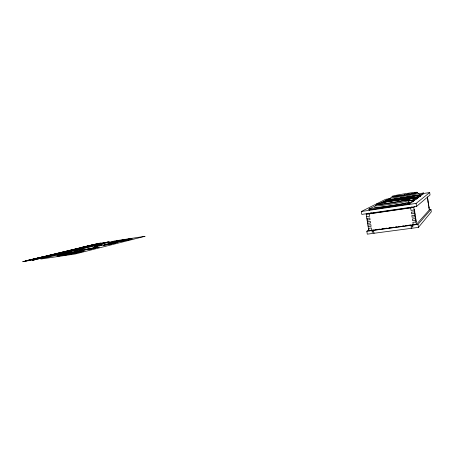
<?xml version="1.0" encoding="UTF-8"?>
<svg xmlns="http://www.w3.org/2000/svg" width="454" height="454" viewBox="0 0 454 454"><rect width="100%" height="100%" fill="white"/><g stroke="black" fill="none" stroke-linecap="round" stroke-linejoin="round"><path stroke-width="0.68" d="M429.087 207.75L428.956 208.295L428.882 206.388M428.678 205.026L428.542 205.56L428.23 203.506L428.468 203.659M428.264 202.297L428.128 202.819L427.816 200.764L428.06 200.929M427.85 199.561L427.713 200.078L427.401 198.023L427.645 198.199M368.046 222.698L367.621 223.419L370.566 223.01L370.305 221.353L367.365 221.768M386.042 201.485L386.819 200.821L386.042 201.485L390.633 200.577L390.219 200.305L386.348 201.071M367.53 219.407L367.104 220.116L370.05 219.696L369.789 218.039L366.843 218.459M404.486 198.438L411.835 197.155L412.243 197.433L405.592 198.653L406.279 197.995L405.882 197.683L404.134 198.12M407.613 197.388L407.845 197.019L407.448 197.047A7.014 0.823 81.7 0 1 407.811 196.82L409.854 196.508M405.592 198.653L406.279 197.995L405.501 197.916M399.14 199.499L399.855 198.846L399.14 199.499L405.757 198.284L405.348 198.012L399.418 198.88L399.503 199.431L403.714 198.597M400.286 198.829L400.593 198.415M369.108 229.679L366.832 231.268L367.292 234.162L418.452 227.38L431.3 211.853L430.942 209.476L429.03 209.748M366.832 231.268L417.992 224.395L430.942 209.476M368.415 213.102L366.191 214.328L368.796 230.848L416.369 224.446L429.399 209.799L427.441 196.832M390.531 198.534L385.639 199.283L361.339 211.49L361.798 214.396L416.545 206.428L430.051 194.936L429.688 192.547L423.395 193.512M366.191 214.328L413.77 207.416L414.86 206.513M411.75 206.996L410.66 207.87L411.046 210.423L414.161 209.975L414.394 209.288L414.786 211.836L411.307 212.126L411.568 213.823L414.684 213.386L414.916 212.688L415.302 215.23L411.829 215.525L412.09 217.228L415.2 216.791L415.433 216.076L415.819 218.618L412.351 218.924L412.607 220.621L415.722 220.196L415.949 219.469L416.335 222.006L412.868 222.324L413.259 224.866L413.56 224.543L412.158 224.73M361.339 211.49L416.085 203.42L429.688 192.547M409.775 203.857L413.685 200.98C412.493 199.567 418.191 197.723 415.904 198.131L408.906 199.181M414.025 200.725L413.923 199.919L413.889 200.764L416.596 198.846C416.755 195.878 416.278 200.611 417.879 197.899C417.357 195.68 418.826 197.967 417.555 197.796M412.97 196.383L420.302 195.282L418.077 196.923L418.157 197.683L420.444 196.014L420.347 195.146L423.463 193.035L423.565 193.722L420.648 195.827L420.62 195.084M375.702 205.81L368.989 209.039L369.21 209.873L409.587 203.908L409.587 203.029L413.566 200.18L408.14 200.952M407.142 200.169L408.901 199.669L408.469 199.374L405.456 199.811M405.972 200.032L409.44 199.306L409.014 199.017L406.699 199.561M407.533 200.373L407.919 200.118M412.958 196.764L413.259 195.992L411.216 196.304M406.966 200.367L407.805 200.401L407.334 200.713L406.932 200.152A7.65 0.908 81.7 0 1 407.334 199.891L407.42 200.475M405.484 200.021L408.469 199.374M411.977 197.059L412.731 197.104L405.865 198.029A7.162 0.857 81.7 0 1 406.165 197.723M412.811 196.508L412.465 196.735L412.811 197.053L413.214 196.781L412.811 196.508L406.773 197.467A7.116 0.846 81.7 0 0 406.404 197.7L411.948 196.854A7.139 0.789 81.7 0 1 412.294 196.627L412.028 197.405L411.948 196.854M413.288 196.19L412.953 196.412L413.293 196.73L413.69 196.463L413.288 196.19L407.448 197.047M400.428 198.512L400.394 198.313A7.06 0.908 81.7 0 0 399.991 198.546L405.473 197.711A7.082 0.851 81.7 0 1 405.848 197.484L405.95 198.58L406.375 198.341M406.126 198.319L406.568 198.04M405.95 198.58L410.495 197.711M404.979 198.597L405.348 198.37M405.513 198.262L405.882 198.035L405.558 198.262L405.473 197.711M399.446 199.085L405.348 198.012M393.959 200.895L396.024 199.715L395.877 199L389.458 199.936M371.31 212.682L369.136 213.896L369.528 216.382L366.582 216.808M395.888 198.994L392.738 200.764L381.922 202.405M389.362 200.486L391.881 199.896L391.473 199.629L389.01 200.174M390.27 200.651L389.821 200.895L389.736 200.35A7.111 1.022 81.7 0 1 390.19 200.106L390.27 200.651L386.598 201.19M390.19 200.106L386.785 200.628A7.099 1.056 81.7 0 0 386.32 200.872L391.53 199.97L391.444 199.437L388.085 199.947A7.003 1.027 81.7 0 0 387.631 200.186L388.119 200.14M82.401 249.677L80.069 250.086L82.401 249.66M381.882 202.399L385.378 200.6L388.017 200.18M114.204 243.151L112.013 243.554L114.209 243.134M109.959 244.212L107.74 244.621L109.97 244.195M106.446 244.479L108.705 244.082L106.463 244.49M97.797 247.265L95.442 247.685M95.493 247.839L93.138 248.27L95.51 247.816M95.448 247.668L97.814 247.243M89.716 248.82L87.355 249.252M87.355 249.235L89.739 248.798M370.663 208.755L370.152 208.829L370.685 208.744M398.862 198.585L399.321 198.512L398.879 198.591M417.124 197.036L416.653 197.11L417.147 197.03M409.695 203.88L409.644 203.006M409.565 203.034L409.553 203.914M110.152 243.815L104.999 244.74L112.257 243.287L107.138 244.212M91.6 248.531L97.037 247.555L89.245 249.121L94.716 248.134M112.615 243.276L117.734 242.357L110.509 243.804L115.662 242.879M420.438 195.129L420.625 195.833M409.491 203.052L369.079 209.05L369.323 209.867M420.574 195.844L420.54 195.112M413.367 200.855L413.889 200.764M379.584 203.619L380.123 203.523M413.821 200.776L413.793 199.959M416.273 198.733L416.727 198.653M409.355 203.08L409.485 203.931M417.935 197.734L417.941 196.962M416.659 198.67L416.636 197.887M420.489 195.861L420.126 195.924M420.347 195.146L412.414 196.361M44.129 256.516L26.553 260.596L26.945 260.658M386.502 200.475L386.382 200.498M394.657 199.215L394.662 199.238M409.275 203.097L409.406 203.942M95.039 244.241L81.135 247.453L81.68 247.458M417.867 197.745L417.822 196.985M416.59 198.682L416.545 197.904M413.554 200.01L407.726 200.884M417.72 197.002L394.997 200.43L398.113 198.659L412.436 196.531A7.088 0.777 81.7 0 1 412.777 196.31L412.521 197.081L412.436 196.531M416.397 197.933L409.122 199.034M413.469 200.021L413.673 200.969M420.205 195.175L420.427 196.009M383.238 202.172L382.915 202.212L383.386 202.138M415.563 197.984L415.631 197.972M408.345 204.011L408.504 204.016M417.606 197.025L417.85 197.893M416.324 197.944L416.568 198.835M417.527 197.036L417.782 197.893M416.239 197.955L416.5 198.835M413.339 200.044L413.662 200.969M409.145 203.988L409.105 203.125M422.203 193.262L422.322 193.245M419.008 195.538L419.133 195.515M417.442 197.047L417.47 197.927M416.159 197.972L416.142 198.88M390.775 198.012L385.792 200.384L412.09 196.412M408.923 203.154L409.054 204.005M418.747 193.727L423.434 193.029M99.284 243.406L106.196 242.351M96.39 243.946L80.613 247.719L80.988 247.663M423.043 193.773L423.537 193.716M400.644 198.756L400.559 198.216A7.009 0.897 81.7 0 1 400.956 197.984L406.375 197.161L406.455 197.7M405.314 197.808A7.133 0.863 81.7 0 0 404.934 198.04L405.019 198.591L405.399 198.358L405.314 197.808L399.826 198.642A7.111 0.919 81.7 0 0 399.418 198.88M389.89 200.203L391.881 199.896M395.332 199.686L397.392 199.374M406.041 198.37L410.257 197.689M80.023 247.895L67.481 250.88L67.862 250.824M403.85 199.578L408.98 198.807L408.685 199.635L408.6 199.056A7.48 0.868 81.7 0 1 408.98 198.807M405.377 199.544L408.6 199.056M405.853 199.55L408.435 199.164L408.14 199.998L408.05 199.419A7.536 0.88 81.7 0 1 408.435 199.164M405.938 199.817L407.891 199.522L407.976 200.106M419.899 196.066L420.398 196.009M66.834 251.073L61.001 252.447L61.386 252.39M60.325 252.645L46.529 255.937L46.921 255.874M45.786 256.152L25.566 260.988L25.969 260.931M413.095 201.031L413.509 200.98M26.48 260.999L34.26 259.853M395.451 199.045L395.519 199.766L396.007 199.709M369.499 208.999L369.669 209.822M369.618 213.63L410.972 207.62M395.525 199.039L395.633 199.749M369.414 209.01L369.545 209.839M367.882 225.071L370.827 224.662L371.088 226.319L368.143 226.722M372.212 230.11L373.614 229.923M375.015 229.735L376.417 229.542M378.517 229.259L379.919 229.071M382.024 228.788L383.426 228.6M385.525 228.317L386.927 228.129M389.033 227.846L390.434 227.658M391.836 227.465L393.936 227.187M395.338 226.994L396.739 226.807M398.845 226.523L400.246 226.336M402.346 226.052L403.748 225.865M405.848 225.581L407.249 225.394M408.651 225.201L410.756 224.917M416.182 198.875L416.142 198.097M380.219 203.386L381.928 202.535L417.737 197.138L416.8 197.842L416.868 198.625M369.425 209.856L369.374 209.016M395.689 199.017L395.86 199.72M369.221 209.039L369.386 209.862M395.746 199.005L395.967 199.709M369.21 209.873L369.057 209.05M368.954 228.453L368.404 228.373L371.349 227.97L371.741 230.45M411.483 197.388L411.829 197.711M408.634 199.266L408.992 199.607M408.084 199.629L408.447 199.97M404.968 198.245L405.309 198.568M391.036 199.868L391.359 200.18M389.765 200.549L390.094 200.872M373.58 230.365L373.71 231.194L372.019 231.421L372.149 232.249L373.841 232.022L374.039 233.265M391.087 200.208L391.002 199.669A7.014 0.993 81.7 0 1 391.444 199.437M386.785 200.628L386.87 201.167L386.399 201.411L386.286 200.339M386.212 200.35L386.246 201.065M386.104 200.362L386.212 201.065M409.014 203.142L409.099 203.994M407.811 196.82L407.896 197.359M407.329 197.342L407.295 197.144A7.065 0.834 81.7 0 0 406.926 197.371L406.96 197.569M407.584 200.367L407.493 199.783A7.593 0.897 81.7 0 1 407.891 199.522M406.773 197.467L406.001 197.388A7.037 0.84 81.7 0 1 406.375 197.161M410.864 225.354L410.995 226.206L412.771 225.967L412.902 226.813L411.125 227.051L411.318 228.328M403.243 199.885L403.209 199.675A7.451 0.931 81.7 0 0 402.8 199.93M395.661 199.017L395.701 199.737M423.327 193.035L423.474 193.716M420.132 195.186L420.291 196.014M416.085 203.42L416.545 206.428M417.992 224.395L418.452 227.38M413.702 199.981L413.753 200.793M413.004 196.758L412.924 196.213A7.037 0.772 81.7 0 1 413.259 195.992M413.424 200.027L413.566 200.974M413.77 207.416L416.369 224.446M395.599 200.895A7.451 1.01 81.7 0 1 395.672 200.833M401.393 199.987A7.474 0.948 81.7 0 1 401.625 200.004M402.352 199.981A7.508 0.942 81.7 0 1 402.584 199.998M381.825 203.148A7.434 1.158 81.7 0 1 382.064 202.876M419.729 194.255A15.027 0.704 -9 0 1 411.279 196.31M410.058 196.525A15.027 0.704 -9 0 1 402.885 197.694M402.233 197.796A15.027 0.704 -9 0 1 390.412 198.824M415.058 192.734A12.837 0.562 -9 0 1 407.658 194.789A12.837 0.562 -9 0 1 392.074 196.633M396.79 195.509A12.837 0.562 -9 0 1 398.13 195.254M407.862 193.648A12.837 0.562 -9 0 1 409.105 193.466M418.633 193.251A14.108 0.636 -9 0 1 404.185 196.253A14.108 0.636 -9 0 1 391.115 197.552M408.617 201.684A17.519 0.976 -8.9 0 1 392.92 205.344A17.519 0.976 -8.9 0 1 374.505 207.155M405.955 199.839A14.959 0.777 -9 0 1 391.388 203.046A14.959 0.777 -9 0 1 376.746 204.442M407.363 200.515A16.44 0.88 -8.9 0 1 390.519 204.243A16.44 0.88 -8.9 0 1 376.247 205.293M408.356 200.032L407.896 200.339L407.527 199.998L408.356 200.032M411.835 197.513L411.534 197.734L411.449 197.184A7.19 0.8 81.7 0 1 411.801 196.951L411.886 197.501M84.972 249.825L87.367 249.405L85.012 249.808M77.634 250.858L75.33 251.295L77.623 250.863M116.298 242.623L114.073 243.026L116.281 242.606M112.104 243.673L109.84 244.082L112.087 243.662M415.41 198.267L414.911 198.341L415.399 198.267M110.821 243.554L108.608 243.963L110.816 243.543M106.565 244.615L104.346 245.024L106.554 244.621M90.823 249.008L88.456 249.45L90.806 249.013M99.267 245.347L101.458 244.95L99.267 245.347M90.8 248.832L93.172 248.4L90.823 248.826M92.066 248.23L89.801 248.661L92.071 248.219M97.156 246.034L94.926 246.443L97.162 246.023M396.484 200.157L396.001 200.231L396.467 200.163M408.072 203.193L408.606 203.12L408.106 203.188M412.448 200.384L411.937 200.452L412.431 200.39M412.431 200.106L412.936 200.032L412.465 200.095M416.233 197.411L416.715 197.337L416.261 197.399M419.263 195.26L419.723 195.192L419.263 195.26M370.305 209.64L370.816 209.566L370.305 209.64M390.956 201.882L391.462 201.803L390.956 201.882M391.933 200.844L391.456 200.918L391.927 200.844M382.285 202.541L382.739 202.473L382.313 202.529M404.747 194.329L404.293 194.403L404.747 194.329M386.797 200.197L387.234 200.135L386.825 200.191M144.957 236.324L75.29 253.979L40.86 259.047L114.743 240.938L144.957 236.324M88.91 249.121L83.428 250.109L88.91 249.121M91.26 248.537L85.817 249.513L91.26 248.537M93.586 247.952L88.178 248.928L93.586 247.952M108.024 244.348L102.837 245.279L108.024 244.348M88.547 249.297L86.862 249.717L92.372 248.724L88.547 249.297M95.556 247.543L93.927 247.952L99.33 246.976L95.556 247.543M107.746 244.496L106.219 244.876L111.434 243.94L107.746 244.496M109.885 243.963L108.375 244.337L113.562 243.406L109.885 243.963M76.119 251.034L74.399 251.459L78.468 250.682L76.119 251.034M80.897 249.853L79.223 250.268L83.23 249.501L80.897 249.853M95.669 246.21L94.114 246.596L97.939 245.869L95.669 246.21M100.005 245.143L98.484 245.518L102.258 244.802L100.005 245.143M107.399 242.061L32.54 260.273L109.232 241.783L107.399 242.061M98.7 243.389L22.7 261.72L100.499 243.111L98.7 243.389M409.196 203.114L409.281 203.965L409.196 203.114M397.273 195.986A12.837 0.556 -9.1 0 0 417.215 192.411A12.837 0.556 -9.1 0 0 399.287 194.698A12.837 0.556 -9.1 0 0 397.273 195.986M382.563 203.857A14.959 0.772 -9 0 0 405.984 199.618A14.959 0.772 -9 0 0 385.332 202.075A14.959 0.772 -9 0 0 382.563 203.857M114.272 242.521A12.008 0.511 -10.2 0 0 132.182 238.872A12.008 0.511 -10.2 0 0 114.646 241.562A12.008 0.511 -10.2 0 0 114.272 242.521M114.641 242.425A11.271 0.477 -10.2 0 0 131.461 239.003A11.271 0.477 -10.2 0 0 115.015 241.522A11.271 0.477 -10.2 0 0 114.641 242.425M115.146 242.294A10.255 0.431 -10.2 0 0 130.463 239.179A10.255 0.431 -10.2 0 0 115.515 241.466A10.255 0.431 -10.2 0 0 115.146 242.294M63.327 255.284A13.887 0.647 -10.5 0 0 84.138 250.914A13.887 0.647 -10.5 0 0 64.003 254.019A13.887 0.647 -10.5 0 0 63.327 255.284M63.759 255.171A13.03 0.607 -10.5 0 0 83.303 251.062A13.03 0.607 -10.5 0 0 64.423 253.973A13.03 0.607 -10.5 0 0 63.759 255.171M64.36 255.006A11.855 0.55 -10.5 0 0 82.157 251.272A11.855 0.55 -10.5 0 0 65.001 253.917A11.855 0.55 -10.5 0 0 64.36 255.006"/></g></svg>
